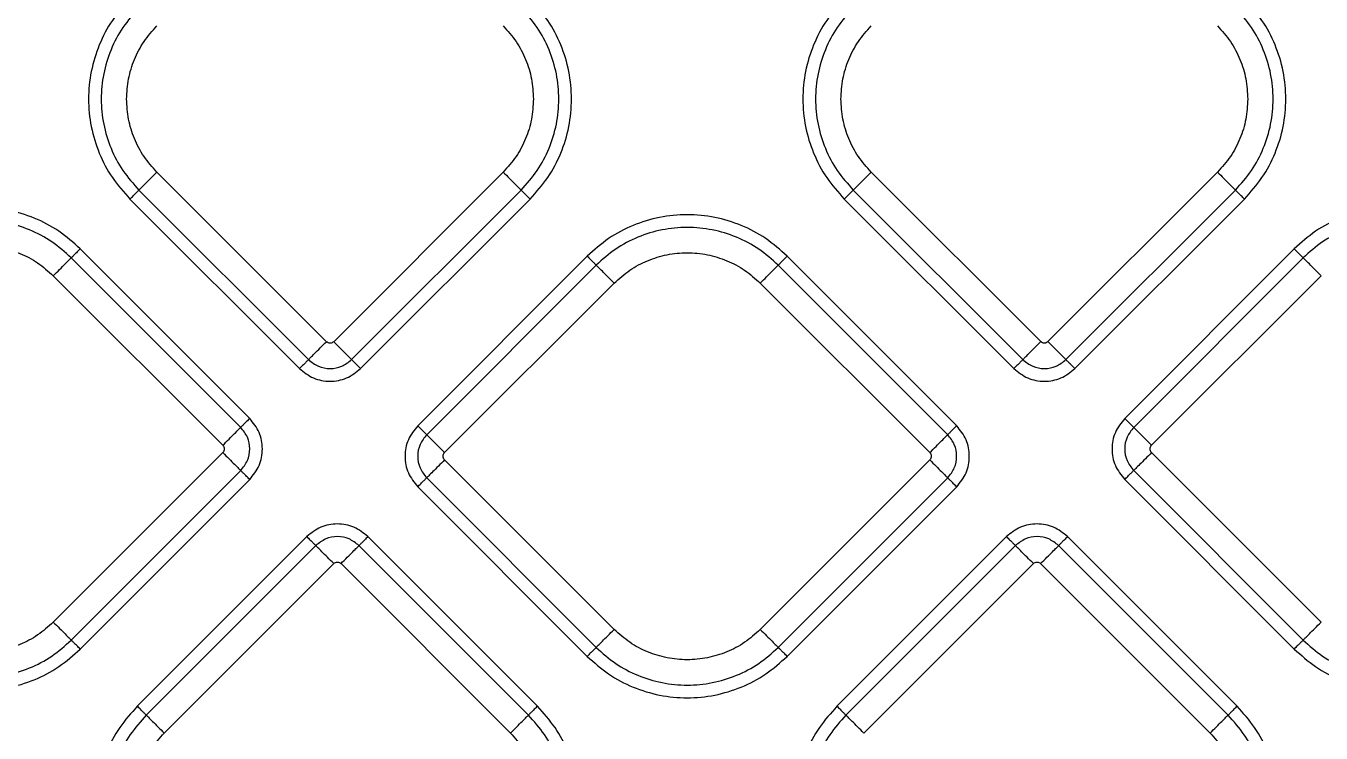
# Model space of a CAD drawing. Extents: x 400 to 501, y 484 to 634.
# Drawn here: x 434.14 to 439.17, y 554.5 to 557.25 of the extents above; entities that cross this region are included whole.
import ezdxf

# ---------------------------------------------------------------- set-up
doc = ezdxf.new("R2010")
doc.units = 0
doc.header["$MEASUREMENT"] = 0
doc.layers.add('DIM', color=3, linetype='Continuous')
doc.layers.add('GEOMETRY', color=3, linetype='Continuous', lineweight=25)

# ---------------------------------------------------------------- blocks, each defined once
blk = doc.blocks.new('2026 GRANDEE')
at = {"layer": 'GEOMETRY', "ltscale": 16}
for p, q in [((-15.1173, -40.8162), (-15.7761, -40.1573)), ((-14.4302, -40.1573), (-15.089, -40.8162)), ((-12.3408, -40.8161), (-12.9996, -40.1573)), ((-11.6537, -40.1573), (-12.3125, -40.8161)), ((-15.8807, -40.2619), (-15.2219, -40.9207)), ((-15.8459, -40.2271), (-15.187, -40.8859)), ((-15.0193, -40.8859), (-14.3605, -40.2271)), ((-14.9844, -40.9208), (-14.3256, -40.2619)), ((-13.1042, -40.2619), (-12.4454, -40.9207)), ((-13.0693, -40.227), (-12.4105, -40.8859)), ((-12.2428, -40.8859), (-11.584, -40.227)), ((-12.2079, -40.9207), (-11.5491, -40.2619)), ((-15.4154, -41.1143), (-16.0742, -40.4554)), ((-11.3555, -40.4554), (-12.0144, -41.1143)), ((-15.4503, -41.1491), (-16.1091, -40.4903)), ((-14.1036, -40.4839), (-14.7624, -41.1428)), ((-14.0687, -40.5188), (-14.7275, -41.1776)), ((-12.7023, -41.1776), (-13.3611, -40.5188)), ((-12.6674, -41.1428), (-13.3263, -40.4839)), ((-11.3207, -40.4903), (-11.9795, -41.1491)), ((-16.1788, -40.56), (-15.52, -41.2189)), ((-11.9098, -41.2189), (-11.251, -40.56)), ((-14.6578, -41.2474), (-13.999, -40.5885)), ((-13.4309, -40.5885), (-12.772, -41.2474)), ((-15.52, -41.2471), (-16.1788, -41.906)), ((-13.999, -41.9345), (-14.6578, -41.2756)), ((-12.772, -41.2756), (-13.4309, -41.9345)), ((-11.251, -41.906), (-11.9098, -41.2471)), ((-16.1091, -41.9757), (-15.4503, -41.3169)), ((-11.9795, -41.3169), (-11.3207, -41.9757)), ((-16.0742, -42.0106), (-15.4154, -41.3517)), ((-14.7624, -41.3802), (-14.1036, -42.0391)), ((-14.7275, -41.3454), (-14.0687, -42.0042)), ((-13.3611, -42.0042), (-12.7023, -41.3454)), ((-13.3263, -42.0391), (-12.6674, -41.3802)), ((-12.0144, -41.3517), (-11.3555, -42.0106)), ((-15.1934, -41.5738), (-15.8522, -42.2326)), ((-14.2971, -42.2326), (-14.9559, -41.5738)), ((-12.4739, -41.5738), (-13.1327, -42.2326)), ((-11.5776, -42.2326), (-12.2364, -41.5738)), ((-15.1585, -41.6086), (-15.8173, -42.2674)), ((-14.332, -42.2674), (-14.9908, -41.6086)), ((-12.439, -41.6086), (-13.0979, -42.2675)), ((-11.6125, -42.2675), (-12.2713, -41.6086)), ((-15.7476, -42.3372), (-15.0888, -41.6783)), ((-15.0605, -41.6783), (-14.4017, -42.3372)), ((-13.0281, -42.3372), (-12.3693, -41.6784)), ((-12.341, -41.6784), (-11.6822, -42.3372))]:
    blk.add_line(p, q, dxfattribs=at)
for points in [[(-15.8807, -39.4846), (-15.9047, -39.5115), (-15.9527, -39.5653), (-16.003, -39.6618), (-16.0347, -39.7653), (-16.0452, -39.8733), (-16.0347, -39.9812), (-16.003, -40.0848), (-15.9527, -40.1813), (-15.9047, -40.235), (-15.8807, -40.2619)], [(-14.3256, -40.2619), (-14.3016, -40.235), (-14.2536, -40.1813), (-14.2034, -40.0848), (-14.1717, -39.9812), (-14.1611, -39.8733), (-14.1717, -39.7653), (-14.2034, -39.6618), (-14.2536, -39.5653), (-14.3016, -39.5115), (-14.3256, -39.4846)], [(-13.1042, -39.4846), (-13.1282, -39.5115), (-13.1762, -39.5652), (-13.2264, -39.6617), (-13.2582, -39.7653), (-13.2687, -39.8732), (-13.2582, -39.9812), (-13.2264, -40.0847), (-13.1762, -40.1812), (-13.1282, -40.235), (-13.1042, -40.2619)], [(-11.5491, -40.2619), (-11.5251, -40.235), (-11.4771, -40.1812), (-11.4269, -40.0847), (-11.3951, -39.9812), (-11.3846, -39.8732), (-11.3951, -39.7653), (-11.4269, -39.6617), (-11.4771, -39.5652), (-11.5251, -39.5115), (-11.5491, -39.4846)], [(-15.8459, -39.5195), (-15.8677, -39.544), (-15.9114, -39.5929), (-15.9571, -39.6807), (-15.986, -39.775), (-15.9956, -39.8733), (-15.986, -39.9715), (-15.9571, -40.0658), (-15.9114, -40.1536), (-15.8677, -40.2026), (-15.8459, -40.2271)], [(-14.3605, -40.2271), (-14.3386, -40.2026), (-14.2949, -40.1536), (-14.2492, -40.0658), (-14.2203, -39.9715), (-14.2107, -39.8733), (-14.2203, -39.775), (-14.2492, -39.6807), (-14.2949, -39.5929), (-14.3386, -39.544), (-14.3605, -39.5195)], [(-13.0693, -39.5194), (-13.0912, -39.5439), (-13.1349, -39.5929), (-13.1806, -39.6807), (-13.2095, -39.775), (-13.2191, -39.8732), (-13.2095, -39.9715), (-13.1806, -40.0658), (-13.1349, -40.1536), (-13.0912, -40.2026), (-13.0693, -40.227)], [(-11.584, -40.227), (-11.5621, -40.2026), (-11.5184, -40.1536), (-11.4727, -40.0658), (-11.4438, -39.9715), (-11.4342, -39.8732), (-11.4438, -39.775), (-11.4727, -39.6807), (-11.5184, -39.5929), (-11.5621, -39.5439), (-11.584, -39.5194)], [(-15.8938, -39.8733), (-15.8923, -39.847), (-15.8893, -39.7944), (-15.8653, -39.7187), (-15.8288, -39.6481), (-15.7937, -39.6089), (-15.7761, -39.5892)], [(-14.4302, -39.5892), (-14.4126, -39.6089), (-14.3775, -39.6481), (-14.341, -39.7187), (-14.317, -39.7944), (-14.314, -39.847), (-14.3125, -39.8733)], [(-13.1173, -39.8732), (-13.1158, -39.8469), (-13.1128, -39.7943), (-13.0888, -39.7186), (-13.0523, -39.6481), (-13.0172, -39.6088), (-12.9996, -39.5892)], [(-11.6537, -39.5892), (-11.6361, -39.6088), (-11.601, -39.6481), (-11.5645, -39.7186), (-11.5405, -39.7943), (-11.5375, -39.8469), (-11.536, -39.8732)], [(-15.7761, -40.1573), (-15.7937, -40.1377), (-15.8288, -40.0984), (-15.8653, -40.0279), (-15.8893, -39.9522), (-15.8923, -39.8996), (-15.8938, -39.8733)], [(-14.3125, -39.8733), (-14.314, -39.8996), (-14.317, -39.9522), (-14.341, -40.0279), (-14.3775, -40.0984), (-14.4126, -40.1377), (-14.4302, -40.1573)], [(-12.9996, -40.1573), (-13.0172, -40.1377), (-13.0523, -40.0984), (-13.0888, -40.0278), (-13.1128, -39.9521), (-13.1158, -39.8995), (-13.1173, -39.8732)], [(-11.536, -39.8732), (-11.5375, -39.8995), (-11.5405, -39.9521), (-11.5645, -40.0278), (-11.601, -40.0984), (-11.6361, -40.1377), (-11.6537, -40.1573)], [(-15.7761, -40.1573), (-15.7844, -40.1656), (-15.801, -40.1822), (-15.8226, -40.2038), (-15.8392, -40.2204), (-15.8436, -40.2248), (-15.8459, -40.2271)], [(-14.4302, -40.1573), (-14.4219, -40.1656), (-14.4054, -40.1822), (-14.3837, -40.2038), (-14.3671, -40.2204), (-14.3627, -40.2248), (-14.3605, -40.2271)], [(-12.9996, -40.1573), (-13.0079, -40.1656), (-13.0245, -40.1821), (-13.0461, -40.2038), (-13.0627, -40.2204), (-13.0671, -40.2248), (-13.0693, -40.227)], [(-11.6537, -40.1573), (-11.6454, -40.1656), (-11.6288, -40.1821), (-11.6072, -40.2038), (-11.5906, -40.2204), (-11.5862, -40.2248), (-11.584, -40.227)], [(-15.8807, -40.2619), (-15.8766, -40.2578), (-15.8683, -40.2495), (-15.8575, -40.2387), (-15.8492, -40.2304), (-15.847, -40.2282), (-15.8459, -40.2271)], [(-14.3256, -40.2619), (-14.3297, -40.2578), (-14.338, -40.2495), (-14.3488, -40.2387), (-14.3571, -40.2304), (-14.3594, -40.2282), (-14.3605, -40.2271)], [(-13.1042, -40.2619), (-13.1001, -40.2577), (-13.0918, -40.2495), (-13.081, -40.2386), (-13.0727, -40.2303), (-13.0705, -40.2281), (-13.0693, -40.227)], [(-11.5491, -40.2619), (-11.5532, -40.2577), (-11.5615, -40.2495), (-11.5723, -40.2386), (-11.5806, -40.2303), (-11.5828, -40.2281), (-11.584, -40.227)], [(-16.0742, -40.4554), (-16.1011, -40.4314), (-16.1549, -40.3835), (-16.2514, -40.3332), (-16.3549, -40.3015), (-16.4629, -40.2909), (-16.5709, -40.3015), (-16.6744, -40.3332), (-16.7709, -40.3835), (-16.8247, -40.4314), (-16.8515, -40.4554)], [(-13.3263, -40.4839), (-13.3532, -40.46), (-13.4069, -40.412), (-13.5034, -40.3617), (-13.607, -40.33), (-13.7149, -40.3194), (-13.8229, -40.33), (-13.9264, -40.3617), (-14.0229, -40.412), (-14.0767, -40.46), (-14.1036, -40.4839)], [(-10.5782, -40.4554), (-10.6051, -40.4314), (-10.6589, -40.3835), (-10.7554, -40.3332), (-10.8589, -40.3015), (-10.9669, -40.2909), (-11.0749, -40.3015), (-11.1784, -40.3332), (-11.2749, -40.3835), (-11.3287, -40.4314), (-11.3555, -40.4554)], [(-16.1091, -40.4903), (-16.1336, -40.4685), (-16.1825, -40.4248), (-16.2704, -40.379), (-16.3646, -40.3502), (-16.4629, -40.3406), (-16.5612, -40.3502), (-16.6554, -40.379), (-16.7433, -40.4248), (-16.7922, -40.4685), (-16.8167, -40.4903)], [(-13.3611, -40.5188), (-13.3856, -40.497), (-13.4346, -40.4533), (-13.5224, -40.4075), (-13.6166, -40.3787), (-13.7149, -40.3691), (-13.8132, -40.3787), (-13.9075, -40.4075), (-13.9953, -40.4533), (-14.0442, -40.497), (-14.0687, -40.5188)], [(-10.6131, -40.4903), (-10.6376, -40.4685), (-10.6865, -40.4248), (-10.7744, -40.379), (-10.8686, -40.3502), (-10.9669, -40.3406), (-11.0652, -40.3502), (-11.1594, -40.379), (-11.2473, -40.4248), (-11.2962, -40.4685), (-11.3207, -40.4903)], [(-16.747, -40.56), (-16.7273, -40.5425), (-16.688, -40.5074), (-16.6175, -40.4707), (-16.5418, -40.4475), (-16.4629, -40.4398), (-16.384, -40.4475), (-16.3083, -40.4707), (-16.2378, -40.5074), (-16.1985, -40.5425), (-16.1788, -40.56)], [(-16.0742, -40.4554), (-16.0784, -40.4596), (-16.0867, -40.4679), (-16.0975, -40.4787), (-16.1058, -40.487), (-16.108, -40.4892), (-16.1091, -40.4903)], [(-13.999, -40.5885), (-13.9793, -40.571), (-13.94, -40.5359), (-13.8695, -40.4992), (-13.7938, -40.476), (-13.7149, -40.4683), (-13.636, -40.476), (-13.5603, -40.4992), (-13.4898, -40.5359), (-13.4505, -40.571), (-13.4309, -40.5885)], [(-11.3555, -40.4554), (-11.3514, -40.4596), (-11.3431, -40.4679), (-11.3323, -40.4787), (-11.324, -40.487), (-11.3218, -40.4892), (-11.3207, -40.4903)], [(-16.1788, -40.56), (-16.1705, -40.5517), (-16.154, -40.5352), (-16.1323, -40.5135), (-16.1157, -40.4969), (-16.1113, -40.4925), (-16.1091, -40.4903)], [(-14.1036, -40.4839), (-14.0994, -40.4881), (-14.0912, -40.4964), (-14.0803, -40.5072), (-14.072, -40.5155), (-14.0698, -40.5177), (-14.0687, -40.5188)], [(-13.999, -40.5885), (-14.0073, -40.5803), (-14.0238, -40.5637), (-14.0455, -40.542), (-14.0621, -40.5254), (-14.0665, -40.521), (-14.0687, -40.5188)], [(-13.4309, -40.5885), (-13.4226, -40.5803), (-13.406, -40.5637), (-13.3844, -40.542), (-13.3678, -40.5254), (-13.3633, -40.521), (-13.3611, -40.5188)], [(-13.3263, -40.4839), (-13.3304, -40.4881), (-13.3387, -40.4964), (-13.3495, -40.5072), (-13.3578, -40.5155), (-13.36, -40.5177), (-13.3611, -40.5188)], [(-11.251, -40.56), (-11.2592, -40.5517), (-11.2758, -40.5352), (-11.2974, -40.5135), (-11.314, -40.4969), (-11.3185, -40.4925), (-11.3207, -40.4903)], [(-15.187, -40.8859), (-15.1848, -40.8837), (-15.1804, -40.8793), (-15.1638, -40.8627), (-15.1421, -40.841), (-15.1256, -40.8244), (-15.1173, -40.8162)], [(-15.089, -40.8162), (-15.0807, -40.8244), (-15.0642, -40.841), (-15.0425, -40.8627), (-15.0259, -40.8793), (-15.0215, -40.8837), (-15.0193, -40.8859)], [(-12.4105, -40.8859), (-12.4083, -40.8836), (-12.4039, -40.8792), (-12.3873, -40.8626), (-12.3656, -40.841), (-12.3491, -40.8244), (-12.3408, -40.8161)], [(-12.3125, -40.8161), (-12.3042, -40.8244), (-12.2877, -40.841), (-12.266, -40.8626), (-12.2494, -40.8792), (-12.245, -40.8836), (-12.2428, -40.8859)], [(-15.187, -40.8859), (-15.1881, -40.887), (-15.1903, -40.8892), (-15.1986, -40.8975), (-15.2095, -40.9083), (-15.2177, -40.9166), (-15.2219, -40.9207)], [(-14.9844, -40.9207), (-14.9886, -40.9166), (-14.9969, -40.9083), (-15.0077, -40.8975), (-15.016, -40.8892), (-15.0182, -40.887), (-15.0193, -40.8859)], [(-12.4105, -40.8859), (-12.4116, -40.887), (-12.4138, -40.8892), (-12.4221, -40.8975), (-12.433, -40.9083), (-12.4412, -40.9166), (-12.4454, -40.9207)], [(-12.2079, -40.9207), (-12.2121, -40.9166), (-12.2203, -40.9083), (-12.2312, -40.8975), (-12.2395, -40.8892), (-12.2417, -40.887), (-12.2428, -40.8859)], [(-15.4154, -41.1143), (-15.4195, -41.1184), (-15.4278, -41.1267), (-15.4387, -41.1375), (-15.447, -41.1458), (-15.4492, -41.148), (-15.4503, -41.1491)], [(-12.0144, -41.1143), (-12.0102, -41.1184), (-12.002, -41.1267), (-11.9911, -41.1375), (-11.9828, -41.1458), (-11.9806, -41.148), (-11.9795, -41.1491)], [(-15.52, -41.2189), (-15.5117, -41.2106), (-15.4952, -41.194), (-15.4735, -41.1724), (-15.4569, -41.1558), (-15.4525, -41.1513), (-15.4503, -41.1491)], [(-14.7624, -41.1428), (-14.7583, -41.1469), (-14.75, -41.1552), (-14.7392, -41.166), (-14.7309, -41.1743), (-14.7287, -41.1765), (-14.7275, -41.1776)], [(-14.6578, -41.2474), (-14.6661, -41.2391), (-14.6827, -41.2225), (-14.7043, -41.2009), (-14.7209, -41.1843), (-14.7253, -41.1799), (-14.7275, -41.1776)], [(-12.772, -41.2474), (-12.7637, -41.2391), (-12.7472, -41.2225), (-12.7255, -41.2009), (-12.7089, -41.1843), (-12.7045, -41.1799), (-12.7023, -41.1776)], [(-12.6674, -41.1428), (-12.6716, -41.1469), (-12.6799, -41.1552), (-12.6907, -41.166), (-12.699, -41.1743), (-12.7012, -41.1765), (-12.7023, -41.1776)], [(-11.9098, -41.2189), (-11.9181, -41.2106), (-11.9346, -41.194), (-11.9563, -41.1724), (-11.9729, -41.1558), (-11.9773, -41.1513), (-11.9795, -41.1491)], [(-15.52, -41.2471), (-15.5117, -41.2554), (-15.4952, -41.272), (-15.4735, -41.2936), (-15.4569, -41.3102), (-15.4525, -41.3146), (-15.4503, -41.3169)], [(-14.6578, -41.2756), (-14.6661, -41.2839), (-14.6827, -41.3005), (-14.7043, -41.3221), (-14.7209, -41.3387), (-14.7253, -41.3432), (-14.7275, -41.3454)], [(-12.772, -41.2756), (-12.7637, -41.2839), (-12.7472, -41.3005), (-12.7255, -41.3221), (-12.7089, -41.3387), (-12.7045, -41.3432), (-12.7023, -41.3454)], [(-11.9098, -41.2471), (-11.9181, -41.2554), (-11.9346, -41.272), (-11.9563, -41.2936), (-11.9729, -41.3102), (-11.9773, -41.3146), (-11.9795, -41.3169)], [(-15.4154, -41.3517), (-15.4195, -41.3476), (-15.4278, -41.3393), (-15.4387, -41.3285), (-15.447, -41.3202), (-15.4492, -41.318), (-15.4503, -41.3169)], [(-12.0144, -41.3517), (-12.0102, -41.3476), (-12.002, -41.3393), (-11.9911, -41.3285), (-11.9828, -41.3202), (-11.9806, -41.318), (-11.9795, -41.3169)], [(-14.7624, -41.3802), (-14.7583, -41.3761), (-14.75, -41.3678), (-14.7392, -41.357), (-14.7309, -41.3487), (-14.7287, -41.3465), (-14.7275, -41.3454)], [(-12.6674, -41.3802), (-12.6716, -41.3761), (-12.6799, -41.3678), (-12.6907, -41.357), (-12.699, -41.3487), (-12.7012, -41.3465), (-12.7023, -41.3454)], [(-15.1934, -41.5738), (-15.1892, -41.5779), (-15.181, -41.5862), (-15.1701, -41.597), (-15.1618, -41.6053), (-15.1596, -41.6075), (-15.1585, -41.6086)], [(-14.9559, -41.5738), (-14.9601, -41.5779), (-14.9683, -41.5862), (-14.9792, -41.597), (-14.9875, -41.6053), (-14.9897, -41.6075), (-14.9908, -41.6086)], [(-12.4739, -41.5738), (-12.4697, -41.5779), (-12.4615, -41.5862), (-12.4506, -41.597), (-12.4423, -41.6053), (-12.4401, -41.6075), (-12.439, -41.6086)], [(-12.2364, -41.5738), (-12.2406, -41.5779), (-12.2489, -41.5862), (-12.2597, -41.597), (-12.268, -41.6053), (-12.2702, -41.6075), (-12.2713, -41.6086)], [(-15.0888, -41.6783), (-15.0971, -41.6701), (-15.1136, -41.6535), (-15.1353, -41.6318), (-15.1519, -41.6153), (-15.1563, -41.6108), (-15.1585, -41.6086)], [(-15.0605, -41.6783), (-15.0522, -41.6701), (-15.0357, -41.6535), (-15.014, -41.6318), (-14.9974, -41.6153), (-14.993, -41.6108), (-14.9908, -41.6086)], [(-12.3693, -41.6784), (-12.3776, -41.6701), (-12.3941, -41.6535), (-12.4158, -41.6319), (-12.4324, -41.6153), (-12.4368, -41.6109), (-12.439, -41.6086)], [(-12.341, -41.6784), (-12.3327, -41.6701), (-12.3162, -41.6535), (-12.2945, -41.6319), (-12.2779, -41.6153), (-12.2735, -41.6109), (-12.2713, -41.6086)], [(-16.1788, -41.906), (-16.1985, -41.9235), (-16.2378, -41.9586), (-16.3083, -41.9953), (-16.384, -42.0185), (-16.4629, -42.0262), (-16.5418, -42.0185), (-16.6175, -41.9953), (-16.688, -41.9586), (-16.7273, -41.9235), (-16.747, -41.906)], [(-16.1788, -41.906), (-16.1705, -41.9142), (-16.154, -41.9308), (-16.1323, -41.9525), (-16.1157, -41.9691), (-16.1113, -41.9735), (-16.1091, -41.9757)], [(-14.0687, -42.0042), (-14.0665, -42.002), (-14.0621, -41.9976), (-14.0455, -41.981), (-14.0238, -41.9593), (-14.0073, -41.9428), (-13.999, -41.9345)], [(-13.4309, -41.9345), (-13.4505, -41.952), (-13.4898, -41.9871), (-13.5603, -42.0238), (-13.636, -42.047), (-13.7149, -42.0547), (-13.7938, -42.047), (-13.8695, -42.0238), (-13.94, -41.9871), (-13.9793, -41.952), (-13.999, -41.9345)], [(-13.4309, -41.9345), (-13.4226, -41.9428), (-13.406, -41.9593), (-13.3844, -41.981), (-13.3678, -41.9976), (-13.3633, -42.002), (-13.3611, -42.0042)], [(-11.3207, -41.9757), (-11.3185, -41.9735), (-11.314, -41.9691), (-11.2974, -41.9525), (-11.2758, -41.9308), (-11.2592, -41.9142), (-11.251, -41.906)], [(-16.8167, -41.9757), (-16.7922, -41.9975), (-16.7433, -42.0412), (-16.6554, -42.087), (-16.5612, -42.1158), (-16.4629, -42.1254), (-16.3646, -42.1158), (-16.2704, -42.087), (-16.1825, -42.0412), (-16.1336, -41.9975), (-16.1091, -41.9757)], [(-16.0742, -42.0106), (-16.0784, -42.0064), (-16.0867, -41.9981), (-16.0975, -41.9873), (-16.1058, -41.979), (-16.108, -41.9768), (-16.1091, -41.9757)], [(-11.3207, -41.9757), (-11.3218, -41.9768), (-11.324, -41.979), (-11.3323, -41.9873), (-11.3431, -41.9981), (-11.3514, -42.0064), (-11.3555, -42.0106)], [(-11.3207, -41.9757), (-11.2962, -41.9975), (-11.2473, -42.0412), (-11.1594, -42.087), (-11.0652, -42.1158), (-10.9669, -42.1254), (-10.8686, -42.1158), (-10.7744, -42.087), (-10.6865, -42.0412), (-10.6376, -41.9975), (-10.6131, -41.9757)], [(-16.8515, -42.0106), (-16.8247, -42.0345), (-16.7709, -42.0825), (-16.6744, -42.1328), (-16.5709, -42.1645), (-16.4629, -42.1751), (-16.3549, -42.1645), (-16.2514, -42.1328), (-16.1549, -42.0825), (-16.1011, -42.0345), (-16.0742, -42.0106)], [(-14.0687, -42.0042), (-14.0698, -42.0053), (-14.072, -42.0075), (-14.0803, -42.0158), (-14.0912, -42.0266), (-14.0994, -42.0349), (-14.1036, -42.0391)], [(-14.0687, -42.0042), (-14.0442, -42.026), (-13.9953, -42.0697), (-13.9075, -42.1155), (-13.8132, -42.1443), (-13.7149, -42.1539), (-13.6166, -42.1443), (-13.5224, -42.1155), (-13.4346, -42.0697), (-13.3856, -42.026), (-13.3611, -42.0042)], [(-13.3263, -42.0391), (-13.3304, -42.0349), (-13.3387, -42.0266), (-13.3495, -42.0158), (-13.3578, -42.0075), (-13.36, -42.0053), (-13.3611, -42.0042)], [(-11.3555, -42.0106), (-11.3287, -42.0345), (-11.2749, -42.0825), (-11.1784, -42.1328), (-11.0749, -42.1645), (-10.9669, -42.1751), (-10.8589, -42.1645), (-10.7554, -42.1328), (-10.6589, -42.0825), (-10.6051, -42.0345), (-10.5782, -42.0106)], [(-14.1036, -42.0391), (-14.0767, -42.0631), (-14.0229, -42.111), (-13.9264, -42.1613), (-13.8229, -42.193), (-13.7149, -42.2036), (-13.607, -42.193), (-13.5034, -42.1613), (-13.4069, -42.111), (-13.3532, -42.0631), (-13.3263, -42.0391)], [(-15.8522, -42.2326), (-15.8762, -42.2595), (-15.9242, -42.3132), (-15.9744, -42.4097), (-16.0062, -42.5133), (-16.0167, -42.6212), (-16.0062, -42.7292), (-15.9744, -42.8327), (-15.9242, -42.9292), (-15.8762, -42.983), (-15.8522, -43.0099)], [(-15.8173, -42.2674), (-15.8185, -42.2663), (-15.8207, -42.2641), (-15.829, -42.2558), (-15.8398, -42.245), (-15.8481, -42.2367), (-15.8522, -42.2326)], [(-14.2971, -42.2326), (-14.3012, -42.2367), (-14.3095, -42.245), (-14.3203, -42.2558), (-14.3286, -42.2641), (-14.3308, -42.2663), (-14.332, -42.2674)], [(-14.2971, -43.0099), (-14.2731, -42.983), (-14.2251, -42.9292), (-14.1749, -42.8327), (-14.1431, -42.7292), (-14.1326, -42.6212), (-14.1431, -42.5133), (-14.1749, -42.4097), (-14.2251, -42.3132), (-14.2731, -42.2595), (-14.2971, -42.2326)], [(-13.1327, -42.2326), (-13.1567, -42.2595), (-13.2047, -42.3133), (-13.255, -42.4098), (-13.2867, -42.5133), (-13.2972, -42.6213), (-13.2867, -42.7292), (-13.255, -42.8328), (-13.2047, -42.9293), (-13.1567, -42.983), (-13.1327, -43.0099)], [(-13.1327, -42.2326), (-13.1286, -42.2368), (-13.1203, -42.245), (-13.1095, -42.2559), (-13.1012, -42.2642), (-13.099, -42.2664), (-13.0979, -42.2675)], [(-11.5776, -42.2326), (-11.5817, -42.2368), (-11.59, -42.245), (-11.6008, -42.2559), (-11.6091, -42.2642), (-11.6114, -42.2664), (-11.6125, -42.2675)], [(-11.5776, -43.0099), (-11.5536, -42.983), (-11.5056, -42.9293), (-11.4554, -42.8328), (-11.4237, -42.7292), (-11.4131, -42.6213), (-11.4237, -42.5133), (-11.4554, -42.4098), (-11.5056, -42.3133), (-11.5536, -42.2595), (-11.5776, -42.2326)], [(-15.8173, -42.2674), (-15.8392, -42.2919), (-15.8829, -42.3409), (-15.9286, -42.4287), (-15.9575, -42.523), (-15.9671, -42.6212), (-15.9575, -42.7195), (-15.9286, -42.8138), (-15.8829, -42.9016), (-15.8392, -42.9506), (-15.8173, -42.975)], [(-15.8173, -42.2674), (-15.8151, -42.2697), (-15.8107, -42.2741), (-15.7941, -42.2907), (-15.7725, -42.3123), (-15.7559, -42.3289), (-15.7476, -42.3372)], [(-14.4017, -42.3372), (-14.3934, -42.3289), (-14.3768, -42.3123), (-14.3552, -42.2907), (-14.3386, -42.2741), (-14.3342, -42.2697), (-14.332, -42.2674)], [(-14.332, -42.975), (-14.3101, -42.9506), (-14.2664, -42.9016), (-14.2207, -42.8138), (-14.1918, -42.7195), (-14.1822, -42.6212), (-14.1918, -42.523), (-14.2207, -42.4287), (-14.2664, -42.3409), (-14.3101, -42.2919), (-14.332, -42.2674)], [(-13.0979, -42.2675), (-13.1197, -42.292), (-13.1634, -42.3409), (-13.2091, -42.4287), (-13.238, -42.523), (-13.2476, -42.6213), (-13.238, -42.7195), (-13.2091, -42.8138), (-13.1634, -42.9016), (-13.1197, -42.9506), (-13.0979, -42.9751)], [(-13.0281, -42.3372), (-13.0364, -42.3289), (-13.053, -42.3124), (-13.0746, -42.2907), (-13.0912, -42.2741), (-13.0956, -42.2697), (-13.0979, -42.2675)], [(-11.6822, -42.3372), (-11.6739, -42.3289), (-11.6574, -42.3124), (-11.6357, -42.2907), (-11.6191, -42.2741), (-11.6147, -42.2697), (-11.6125, -42.2675)], [(-11.6125, -42.9751), (-11.5906, -42.9506), (-11.5469, -42.9016), (-11.5012, -42.8138), (-11.4723, -42.7195), (-11.4627, -42.6213), (-11.4723, -42.523), (-11.5012, -42.4287), (-11.5469, -42.3409), (-11.5906, -42.292), (-11.6125, -42.2675)], [(-15.8653, -42.6212), (-15.8638, -42.5949), (-15.8608, -42.5423), (-15.8368, -42.4666), (-15.8003, -42.3961), (-15.7652, -42.3568), (-15.7476, -42.3372)], [(-14.4017, -42.3372), (-14.3841, -42.3568), (-14.349, -42.3961), (-14.3125, -42.4666), (-14.2885, -42.5423), (-14.2855, -42.5949), (-14.284, -42.6212)], [(-11.6822, -42.3372), (-11.6646, -42.3569), (-11.6295, -42.3961), (-11.593, -42.4667), (-11.569, -42.5424), (-11.566, -42.595), (-11.5645, -42.6213)]]:
    blk.add_open_spline(points, degree=3, dxfattribs=at)
for points, knots in [([(-15.089, -40.8162), (-15.0911, -40.8178), (-15.0952, -40.8211), (-15.1032, -40.8225), (-15.1111, -40.8211), (-15.1152, -40.8178), (-15.1173, -40.8162)], [0, 0, 0, 0, 0.250227, 0.500001, 0.749773, 1, 1, 1, 1]), ([(-12.3125, -40.8161), (-12.3146, -40.8178), (-12.3187, -40.821), (-12.3267, -40.8225), (-12.3346, -40.821), (-12.3387, -40.8178), (-12.3408, -40.8161)], [0, 0, 0, 0, 0.250227, 0.500001, 0.749773, 1, 1, 1, 1]), ([(-15.2219, -40.9207), (-15.2045, -40.9345), (-15.1698, -40.962), (-15.1032, -40.9739), (-15.0365, -40.962), (-15.0018, -40.9345), (-14.9844, -40.9208)], [0, 0, 0, 0, 0.250039, 0.499994, 0.749965, 1, 1, 1, 1]), ([(-15.187, -40.8859), (-15.1748, -40.8956), (-15.1503, -40.915), (-15.1032, -40.9235), (-15.0561, -40.915), (-15.0316, -40.8956), (-15.0193, -40.8859)], [0, 0, 0, 0, 0.249985, 0.499995, 0.750018, 1, 1, 1, 1]), ([(-12.4454, -40.9207), (-12.428, -40.9345), (-12.3933, -40.962), (-12.3267, -40.9739), (-12.26, -40.962), (-12.2253, -40.9345), (-12.2079, -40.9207)], [0, 0, 0, 0, 0.2500385, 0.4999937, 0.7499651, 1, 1, 1, 1]), ([(-12.4105, -40.8859), (-12.3983, -40.8956), (-12.3737, -40.915), (-12.3267, -40.9234), (-12.2796, -40.915), (-12.255, -40.8956), (-12.2428, -40.8859)], [0, 0, 0, 0, 0.249985, 0.499995, 0.750018, 1, 1, 1, 1]), ([(-15.4154, -41.3517), (-15.4017, -41.3344), (-15.3742, -41.2997), (-15.3622, -41.233), (-15.3742, -41.1663), (-15.4017, -41.1316), (-15.4154, -41.1143)], [0, 0, 0, 0, 0.250039, 0.499994, 0.749965, 1, 1, 1, 1]), ([(-12.0144, -41.1143), (-12.0281, -41.1316), (-12.0556, -41.1663), (-12.0676, -41.233), (-12.0556, -41.2997), (-12.0281, -41.3344), (-12.0144, -41.3517)], [0, 0, 0, 0, 0.2500385, 0.4999937, 0.7499651, 1, 1, 1, 1]), ([(-15.4503, -41.3169), (-15.4406, -41.3046), (-15.4211, -41.2801), (-15.4127, -41.233), (-15.4211, -41.1859), (-15.4406, -41.1614), (-15.4503, -41.1491)], [0, 0, 0, 0, 0.249985, 0.499995, 0.750018, 1, 1, 1, 1]), ([(-14.7624, -41.1428), (-14.7762, -41.1601), (-14.8037, -41.1948), (-14.8156, -41.2615), (-14.8037, -41.3282), (-14.7762, -41.3629), (-14.7624, -41.3802)], [0, 0, 0, 0, 0.250039, 0.499994, 0.749965, 1, 1, 1, 1]), ([(-14.7275, -41.1776), (-14.7373, -41.1899), (-14.7567, -41.2144), (-14.7651, -41.2615), (-14.7567, -41.3086), (-14.7373, -41.3331), (-14.7275, -41.3454)], [0, 0, 0, 0, 0.249985, 0.499995, 0.750018, 1, 1, 1, 1]), ([(-12.7023, -41.3454), (-12.6926, -41.3331), (-12.6732, -41.3086), (-12.6647, -41.2615), (-12.6732, -41.2144), (-12.6926, -41.1899), (-12.7023, -41.1776)], [0, 0, 0, 0, 0.249985, 0.499995, 0.750018, 1, 1, 1, 1]), ([(-12.6674, -41.3802), (-12.6537, -41.3629), (-12.6262, -41.3282), (-12.6143, -41.2615), (-12.6262, -41.1948), (-12.6537, -41.1601), (-12.6674, -41.1428)], [0, 0, 0, 0, 0.250039, 0.499994, 0.749965, 1, 1, 1, 1]), ([(-11.9795, -41.1491), (-11.9892, -41.1614), (-12.0087, -41.1859), (-12.0171, -41.233), (-12.0087, -41.2801), (-11.9892, -41.3046), (-11.9795, -41.3169)], [0, 0, 0, 0, 0.249985, 0.499995, 0.750018, 1, 1, 1, 1]), ([(-15.52, -41.2189), (-15.5184, -41.2209), (-15.5151, -41.2251), (-15.5136, -41.233), (-15.5151, -41.2409), (-15.5184, -41.2451), (-15.52, -41.2471)], [0, 0, 0, 0, 0.250227, 0.500001, 0.749773, 1, 1, 1, 1]), ([(-11.9098, -41.2471), (-11.9114, -41.2451), (-11.9147, -41.2409), (-11.9161, -41.233), (-11.9147, -41.2251), (-11.9114, -41.2209), (-11.9098, -41.2189)], [0, 0, 0, 0, 0.2502271, 0.500001, 0.7497726, 1, 1, 1, 1]), ([(-14.6578, -41.2756), (-14.6595, -41.2736), (-14.6627, -41.2694), (-14.6642, -41.2615), (-14.6627, -41.2536), (-14.6595, -41.2494), (-14.6578, -41.2474)], [0, 0, 0, 0, 0.2502271, 0.500001, 0.7497726, 1, 1, 1, 1]), ([(-12.772, -41.2474), (-12.7704, -41.2494), (-12.7671, -41.2536), (-12.7657, -41.2615), (-12.7671, -41.2694), (-12.7704, -41.2736), (-12.772, -41.2756)], [0, 0, 0, 0, 0.250227, 0.500001, 0.749773, 1, 1, 1, 1]), ([(-14.9559, -41.5738), (-14.9733, -41.56), (-15.008, -41.5325), (-15.0746, -41.5206), (-15.1413, -41.5325), (-15.176, -41.56), (-15.1934, -41.5738)], [0, 0, 0, 0, 0.250039, 0.499994, 0.749965, 1, 1, 1, 1]), ([(-12.2364, -41.5738), (-12.2538, -41.56), (-12.2885, -41.5325), (-12.3552, -41.5206), (-12.4218, -41.5325), (-12.4565, -41.56), (-12.4739, -41.5738)], [0, 0, 0, 0, 0.2500385, 0.4999937, 0.7499651, 1, 1, 1, 1]), ([(-14.9908, -41.6086), (-15.003, -41.5989), (-15.0276, -41.5795), (-15.0747, -41.5711), (-15.1217, -41.5795), (-15.1463, -41.5989), (-15.1585, -41.6086)], [0, 0, 0, 0, 0.249985, 0.499995, 0.750018, 1, 1, 1, 1]), ([(-12.2713, -41.6086), (-12.2836, -41.5989), (-12.3081, -41.5795), (-12.3552, -41.5711), (-12.4023, -41.5795), (-12.4268, -41.5989), (-12.439, -41.6086)], [0, 0, 0, 0, 0.249985, 0.499995, 0.750018, 1, 1, 1, 1]), ([(-15.0888, -41.6783), (-15.0867, -41.6767), (-15.0826, -41.6734), (-15.0747, -41.672), (-15.0667, -41.6734), (-15.0626, -41.6767), (-15.0605, -41.6783)], [0, 0, 0, 0, 0.250227, 0.500001, 0.749773, 1, 1, 1, 1]), ([(-12.3693, -41.6784), (-12.3672, -41.6767), (-12.3631, -41.6735), (-12.3552, -41.672), (-12.3472, -41.6735), (-12.3431, -41.6767), (-12.341, -41.6784)], [0, 0, 0, 0, 0.250227, 0.500001, 0.749773, 1, 1, 1, 1])]:
    blk.add_open_spline(points, degree=3, knots=knots, dxfattribs=at)

msp = doc.modelspace()

# ---------------------------------------------------------------- block references
at = {"layer": 'DIM'}
msp.add_blockref('2026 GRANDEE', (450.4248, 596.8403), dxfattribs=at)

doc.saveas('drawing.dxf')
